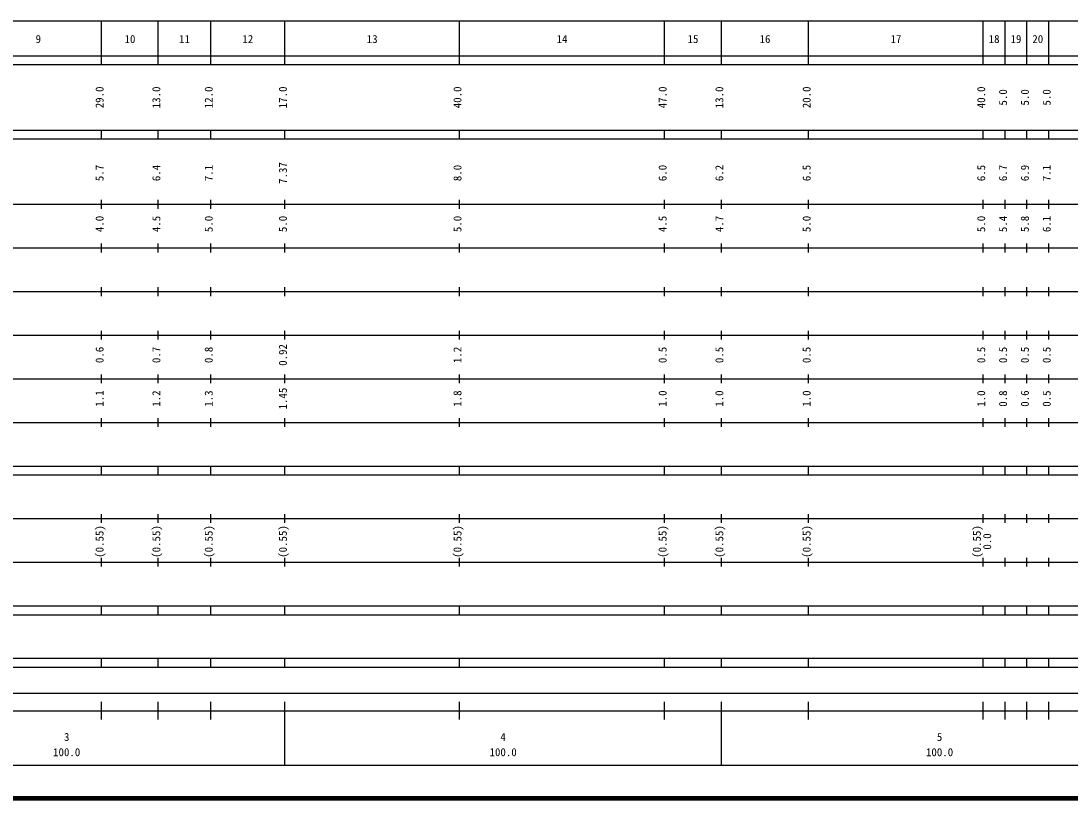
# Model space of a CAD drawing. Units: millimetres on the paper, enlarged 1000 times. Extents: x 40000 to 680000, y 20000 to 380000.
# Drawn here: x 307530 to 547888, y 20000 to 198000 of the extents above; entities that cross this region are included whole.
import ezdxf
from ezdxf.enums import TextEntityAlignment as Align

# ---------------------------------------------------------------- set-up
doc = ezdxf.new("R2010")
doc.units = ezdxf.units.MM
doc.header["$LTSCALE"] = 1000
doc.layers.add('M-TTL', color=2, linetype='Continuous', lineweight=140)
doc.layers.add('M-TTL-BAND', color=7, linetype='Continuous', lineweight=25)
doc.styles.add('ＭＳ ゴシック', font='')
doc.styles.get('ＭＳ ゴシック').set_extended_font_data('MS Gothic')

msp = doc.modelspace()

# ---------------------------------------------------------------- linework, layer by layer
at = {"layer": 'M-TTL'}
msp.add_line((40000, 20000), (680000, 20000), dxfattribs=at)
at = {"layer": 'M-TTL-BAND'}
for p, q in [((68000, 198000), (579000, 198000)), ((326000, 188000), (326000, 198000)), ((339000, 188000), (339000, 198000)), ((351000, 188000), (351000, 198000)), ((368000, 188000), (368000, 198000)), ((408000, 188000), (408000, 198000)), ((455000, 188000), (455000, 198000)), ((468000, 188000), (468000, 198000)), ((488000, 188000), (488000, 198000)), ((528000, 188000), (528000, 198000)), ((533000, 188000), (533000, 198000)), ((538000, 188000), (538000, 198000)), ((543000, 188000), (543000, 198000)), ((40000, 190000), (579000, 190000)), ((40000, 188000), (579000, 188000)), ((40000, 173000), (579000, 173000)), ((40000, 171000), (579000, 171000)), ((326000, 171000), (326000, 173000)), ((339000, 171000), (339000, 173000)), ((351000, 171000), (351000, 173000)), ((368000, 171000), (368000, 173000)), ((408000, 171000), (408000, 173000)), ((455000, 171000), (455000, 173000)), ((468000, 171000), (468000, 173000)), ((488000, 171000), (488000, 173000)), ((528000, 171000), (528000, 173000)), ((533000, 171000), (533000, 173000)), ((538000, 171000), (538000, 173000)), ((543000, 171000), (543000, 173000)), ((326000, 155000), (326000, 157000)), ((339000, 155000), (339000, 157000)), ((351000, 155000), (351000, 157000)), ((368000, 155000), (368000, 157000)), ((408000, 155000), (408000, 157000)), ((455000, 155000), (455000, 157000)), ((468000, 155000), (468000, 157000)), ((488000, 155000), (488000, 157000)), ((528000, 155000), (528000, 157000)), ((533000, 155000), (533000, 157000)), ((538000, 155000), (538000, 157000)), ((543000, 155000), (543000, 157000)), ((40000, 156000), (579000, 156000)), ((326000, 145000), (326000, 147000)), ((339000, 145000), (339000, 147000)), ((351000, 145000), (351000, 147000)), ((368000, 145000), (368000, 147000)), ((408000, 145000), (408000, 147000)), ((455000, 145000), (455000, 147000)), ((468000, 145000), (468000, 147000)), ((488000, 145000), (488000, 147000)), ((528000, 145000), (528000, 147000)), ((533000, 145000), (533000, 147000)), ((538000, 145000), (538000, 147000)), ((543000, 145000), (543000, 147000)), ((46000, 146000), (579000, 146000)), ((52000, 136000), (579000, 136000)), ((326000, 135000), (326000, 137000)), ((339000, 135000), (339000, 137000)), ((351000, 135000), (351000, 137000)), ((368000, 135000), (368000, 137000)), ((408000, 135000), (408000, 137000)), ((455000, 135000), (455000, 137000)), ((468000, 135000), (468000, 137000)), ((488000, 135000), (488000, 137000)), ((528000, 135000), (528000, 137000)), ((533000, 135000), (533000, 137000)), ((538000, 135000), (538000, 137000)), ((543000, 135000), (543000, 137000)), ((46000, 126000), (579000, 126000)), ((326000, 125000), (326000, 127000)), ((339000, 125000), (339000, 127000)), ((351000, 125000), (351000, 127000)), ((368000, 125000), (368000, 127000)), ((408000, 125000), (408000, 127000)), ((455000, 125000), (455000, 127000)), ((468000, 125000), (468000, 127000)), ((488000, 125000), (488000, 127000)), ((528000, 125000), (528000, 127000)), ((533000, 125000), (533000, 127000)), ((538000, 125000), (538000, 127000)), ((543000, 125000), (543000, 127000)), ((52000, 116000), (579000, 116000)), ((326000, 115000), (326000, 117000)), ((339000, 115000), (339000, 117000)), ((351000, 115000), (351000, 117000)), ((368000, 115000), (368000, 117000)), ((408000, 115000), (408000, 117000)), ((455000, 115000), (455000, 117000)), ((468000, 115000), (468000, 117000)), ((488000, 115000), (488000, 117000)), ((528000, 115000), (528000, 117000)), ((533000, 115000), (533000, 117000)), ((538000, 115000), (538000, 117000)), ((543000, 115000), (543000, 117000)), ((46000, 106000), (579000, 106000)), ((326000, 105000), (326000, 107000)), ((339000, 105000), (339000, 107000)), ((351000, 105000), (351000, 107000)), ((368000, 105000), (368000, 107000)), ((408000, 105000), (408000, 107000)), ((455000, 105000), (455000, 107000)), ((468000, 105000), (468000, 107000)), ((488000, 105000), (488000, 107000)), ((528000, 105000), (528000, 107000)), ((533000, 105000), (533000, 107000)), ((538000, 105000), (538000, 107000)), ((543000, 105000), (543000, 107000)), ((40000, 96000), (579000, 96000)), ((40000, 94000), (579000, 94000)), ((326000, 94000), (326000, 96000)), ((339000, 94000), (339000, 96000)), ((351000, 94000), (351000, 96000)), ((368000, 94000), (368000, 96000)), ((408000, 94000), (408000, 96000)), ((455000, 94000), (455000, 96000)), ((468000, 94000), (468000, 96000)), ((488000, 94000), (488000, 96000)), ((528000, 94000), (528000, 96000)), ((533000, 94000), (533000, 96000)), ((538000, 94000), (538000, 96000)), ((543000, 94000), (543000, 96000)), ((326000, 83000), (326000, 85000)), ((339000, 83000), (339000, 85000)), ((351000, 83000), (351000, 85000)), ((368000, 83000), (368000, 85000)), ((408000, 83000), (408000, 85000)), ((455000, 83000), (455000, 85000)), ((468000, 83000), (468000, 85000)), ((488000, 83000), (488000, 85000)), ((528000, 83000), (528000, 85000)), ((533000, 83000), (533000, 85000)), ((538000, 83000), (538000, 85000)), ((543000, 83000), (543000, 85000)), ((49000, 84000), (579000, 84000)), ((326000, 73000), (326000, 75000)), ((339000, 73000), (339000, 75000)), ((351000, 73000), (351000, 75000)), ((368000, 73000), (368000, 75000)), ((408000, 73000), (408000, 75000)), ((455000, 73000), (455000, 75000)), ((468000, 73000), (468000, 75000)), ((488000, 73000), (488000, 75000)), ((528000, 73000), (528000, 75000)), ((533000, 73000), (533000, 75000)), ((538000, 73000), (538000, 75000)), ((543000, 73000), (543000, 75000)), ((40000, 74000), (579000, 74000)), ((40000, 64000), (579000, 64000)), ((326000, 62000), (326000, 64000)), ((339000, 62000), (339000, 64000)), ((351000, 62000), (351000, 64000)), ((368000, 62000), (368000, 64000)), ((408000, 62000), (408000, 64000)), ((455000, 62000), (455000, 64000)), ((468000, 62000), (468000, 64000)), ((488000, 62000), (488000, 64000)), ((528000, 62000), (528000, 64000)), ((533000, 62000), (533000, 64000)), ((538000, 62000), (538000, 64000)), ((543000, 62000), (543000, 64000)), ((40000, 62000), (579000, 62000)), ((40000, 52000), (579000, 52000)), ((326000, 50000), (326000, 52000)), ((339000, 50000), (339000, 52000)), ((351000, 50000), (351000, 52000)), ((368000, 50000), (368000, 52000)), ((408000, 50000), (408000, 52000)), ((455000, 50000), (455000, 52000)), ((468000, 50000), (468000, 52000)), ((488000, 50000), (488000, 52000)), ((528000, 50000), (528000, 52000)), ((533000, 50000), (533000, 52000)), ((538000, 50000), (538000, 52000)), ((543000, 50000), (543000, 52000)), ((40000, 50000), (579000, 50000)), ((71000, 44000), (565000, 44000)), ((326000, 38000), (326000, 42000)), ((339000, 38000), (339000, 42000)), ((351000, 38000), (351000, 42000)), ((368000, 27500), (368000, 42000)), ((408000, 38000), (408000, 42000)), ((455000, 38000), (455000, 42000)), ((468000, 27500), (468000, 42000)), ((488000, 38000), (488000, 42000)), ((528000, 38000), (528000, 42000)), ((533000, 38000), (533000, 42000)), ((538000, 38000), (538000, 42000)), ((543000, 38000), (543000, 42000)), ((40000, 40000), (579000, 40000)), ((68000, 27500), (579000, 27500))]:
    msp.add_line(p, q, dxfattribs=at)

# ---------------------------------------------------------------- texts
at = {"layer": 'M-TTL-BAND', "style": 'ＭＳ ゴシック'}
for s, p in [('9', (311500, 192405)), ('10', (332500, 192405)), ('11', (345000, 192405)), ('12', (359500, 192405)), ('13', (388000, 192405)), ('14', (431500, 192405)), ('15', (461500, 192405)), ('16', (478000, 192405)), ('17', (508000, 192405)), ('18', (530500, 192405)), ('19', (535500, 192405)), ('20', (540500, 192405)), ('3', (318000, 32523)), ('4', (418000, 32523)), ('5', (518000, 32523)), ('100.0', (318000, 29033)), ('100.0', (418000, 29033)), ('100.0', (518000, 29033))]:
    msp.add_text(s, height=1833, dxfattribs=at).set_placement(p, align=Align.BOTTOM_CENTER)
for s, p in [('29.0', (327000, 180500)), ('13.0', (340000, 180500)), ('12.0', (352000, 180500)), ('17.0', (369000, 180500)), ('40.0', (409000, 180500)), ('47.0', (456000, 180500)), ('13.0', (469000, 180500)), ('20.0', (489000, 180500)), ('40.0', (529000, 180500)), ('5.0', (534000, 180500)), ('5.0', (539000, 180500)), ('5.0', (544000, 180500)), ('5.7', (327000, 163174)), ('6.4', (340000, 163174)), ('7.1', (352000, 163174)), ('7.37', (369000, 163174)), ('8.0', (409000, 163174)), ('6.0', (456000, 163174)), ('6.2', (469000, 163174)), ('6.5', (489000, 163174)), ('6.5', (529000, 163174)), ('6.7', (534000, 163174)), ('6.9', (539000, 163174)), ('7.1', (544000, 163174)), ('4.0', (327000, 151500)), ('4.5', (340000, 151500)), ('5.0', (352000, 151500)), ('5.0', (369000, 151500)), ('5.0', (409000, 151500)), ('4.5', (456000, 151500)), ('4.7', (469000, 151500)), ('5.0', (489000, 151500)), ('5.0', (529000, 151500)), ('5.4', (534000, 151500)), ('5.8', (539000, 151500)), ('6.1', (544000, 151500)), ('0.6', (327000, 121500)), ('0.7', (340000, 121500)), ('0.8', (352000, 121500)), ('0.92', (369000, 121500)), ('1.2', (409000, 121500)), ('0.5', (456000, 121500)), ('0.5', (469000, 121500)), ('0.5', (489000, 121500)), ('0.5', (529000, 121500)), ('0.5', (534000, 121500)), ('0.5', (539000, 121500)), ('0.5', (544000, 121500)), ('1.1', (327000, 111500)), ('1.2', (340000, 111500)), ('1.3', (352000, 111500)), ('1.45', (369000, 111500)), ('1.8', (409000, 111500)), ('1.0', (456000, 111500)), ('1.0', (469000, 111500)), ('1.0', (489000, 111500)), ('1.0', (529000, 111500)), ('0.8', (534000, 111500)), ('0.6', (539000, 111500)), ('0.5', (544000, 111500)), ('(0.55)', (327000, 78764)), ('(0.55)', (340000, 78764)), ('(0.55)', (352000, 78764)), ('(0.55)', (369000, 78764)), ('(0.55)', (409000, 78764)), ('(0.55)', (456000, 78764)), ('(0.55)', (469000, 78764)), ('(0.55)', (489000, 78764)), ('(0.55)', (528000, 78764)), ('0.0', (530370, 78764))]:
    msp.add_text(s, height=1833, rotation=90, dxfattribs=at).set_placement(p, align=Align.BOTTOM_CENTER)

doc.saveas('drawing.dxf')
